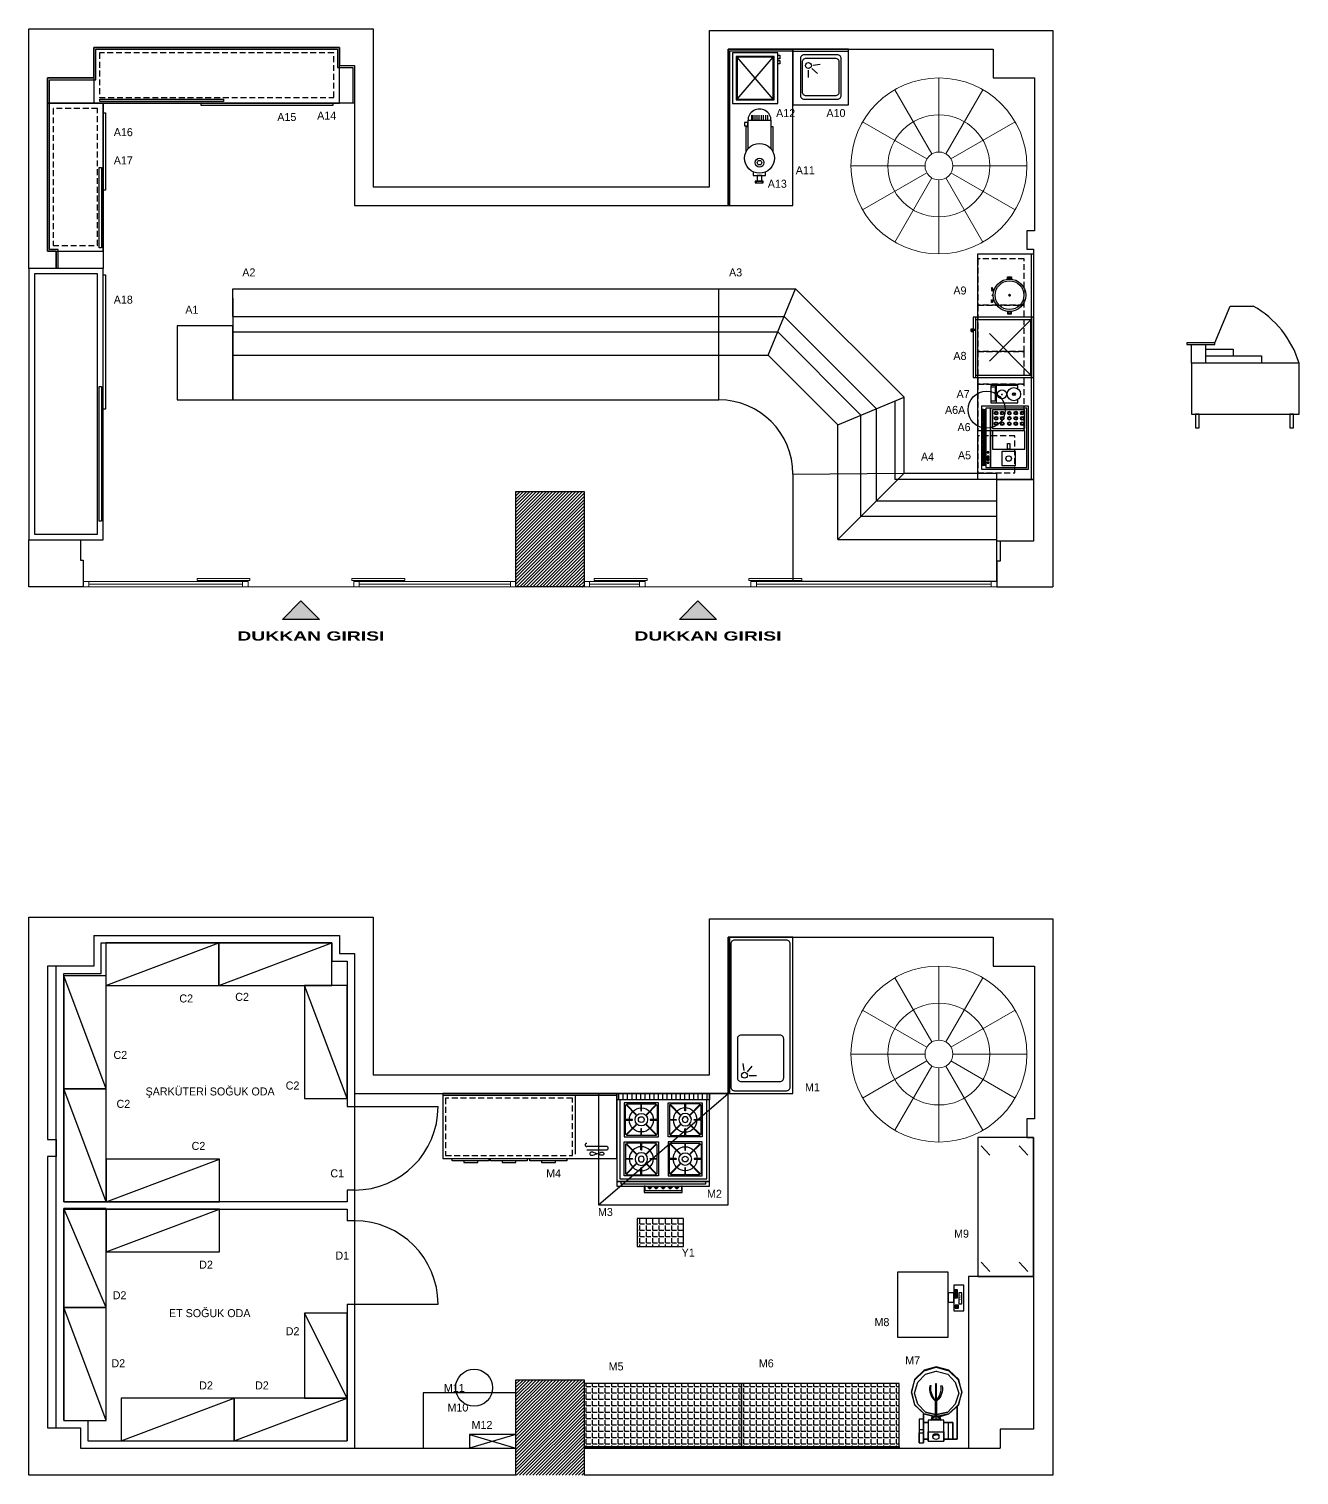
# Model space of a CAD drawing. Header units: inches. Extents: x 138080 to 139451, y -23852 to -22291.
import ezdxf
from ezdxf.enums import TextEntityAlignment as Align

# ---------------------------------------------------------------- set-up
doc = ezdxf.new("R2010")
doc.units = ezdxf.units.IN
doc.header["$LTSCALE"] = 5
doc.header["$MEASUREMENT"] = 0
doc.linetypes.add('DASHED', pattern=[19.05, 12.7, -6.35])
for name, color, linetype in [('DETAYADI', 7, 'Continuous'), ('DUV', 2, 'Continuous'), ('S2000-002 Çizgi', 7, 'Continuous')]:
    doc.layers.add(name, color=color, linetype=linetype)
for name, color, linetype, lineweight in [('DMS', 6, 'Continuous', 5), ('DOG', 121, 'Continuous', 5), ('TEFRIS', 41, 'Continuous', 5)]:
    doc.layers.add(name, color=color, linetype=linetype, lineweight=lineweight)
doc.styles.get("Standard").update_dxf_attribs({"font": 'arial.ttf', "width": 0.7, "height": 10})
doc.styles.add('STY2', font='SASB____.PFB')
doc.styles.add('TAKSİM', font='GOTHIC.TTF', dxfattribs={"height": 20})

# ---------------------------------------------------------------- blocks, each defined once
blk = doc.blocks.new('A$C69833944')
at = {"layer": 'S2000-002 Çizgi'}
blk.add_line((53.8, 6.3), (58.1, 8.2), dxfattribs=at)
for points in [[(0, 0), (68, 0), (68, 51), (0, 51)], [(2, 10), (66, 10), (66, 49), (2, 49)], [(4, 47), (4, 12), (24, 12), (24, 47)], [(26.5, 47), (26.5, 12), (46.5, 12), (46.5, 47)], [(49, 22), (64, 22), (64, 37), (49, 37)], [(40.3, 30.8), (46.5, 30.8), (46.5, 28.2), (40.3, 28.2)], [(2, 5), (66, 5), (66, 10), (2, 10)], [(49.3, 6.1), (50.5, 6.1), (50.5, 8.2), (49.3, 8.2)], [(53.8, 6.3), (58.1, 6.3), (58.1, 8.2), (53.8, 8.2)], [(60.4, 6.1), (61.6, 6.1), (61.6, 8.2), (60.4, 8.2)]]:
    blk.add_lwpolyline(points, close=True, dxfattribs=at)
for points, const_width in [([(6.5, 42.3), (5.9, 41.4)], 0.5), ([(6.5, 35.4), (5.9, 34.5)], 0.5), ([(11.9, 42.3), (11.3, 41.4)], 0.5), ([(11.9, 35.4), (11.3, 34.5)], 0.5), ([(17.9, 42.3), (17.3, 41.4)], 0.5), ([(17.9, 35.4), (17.3, 34.5)], 0.5), ([(6.5, 28.5), (5.9, 27.6)], 0.5), ([(6.5, 20.7), (5.9, 19.8)], 0.5), ([(11.9, 28.5), (11.3, 27.6)], 0.5), ([(11.9, 20.7), (11.3, 19.8)], 0.5), ([(17.9, 28.5), (17.3, 27.6)], 0.5), ([(17.9, 20.7), (17.3, 19.8)], 0.5), ([(6.5, 14.1), (5.9, 13.2)], 0.5), ([(11.9, 14.1), (11.3, 13.2)], 0.5), ([(17.9, 14.1), (17.3, 13.2)], 0.5), ([(49.3, 7.5), (50.5, 7.5)], 0.5), ([(56, 5), (56, 1.5)], 1), ([(60.4, 7.5), (61.6, 7.5)], 0.5)]:
    blk.add_lwpolyline(points, dxfattribs=dict(at, const_width=const_width))
for points in [[(3.4, 1.8), (3.4, 5)], [(5.1, 5), (5.1, 1.8)], [(6.1, 1.8), (6.1, 5)], [(7.8, 5), (7.8, 1.8)], [(8.8, 1.8), (8.8, 5)], [(10.4, 5), (10.4, 1.8)], [(11.4, 1.8), (11.4, 5)], [(13.1, 5), (13.1, 1.8)], [(14.1, 1.8), (14.1, 5)], [(15.8, 5), (15.8, 1.8)], [(16.8, 1.8), (16.8, 5)], [(18.5, 5), (18.5, 1.8)], [(19.5, 1.8), (19.5, 5)], [(21.1, 5), (21.1, 1.8)], [(22.1, 1.8), (22.1, 5)], [(23.8, 5), (23.8, 1.8)], [(24.8, 1.8), (24.8, 5)], [(26.5, 5), (26.5, 1.8)], [(27.5, 1.8), (27.5, 5)], [(29.2, 5), (29.2, 1.8)], [(30.2, 1.8), (30.2, 5)], [(31.8, 5), (31.8, 1.8)], [(32.8, 1.8), (32.8, 5)], [(34.5, 5), (34.5, 1.8)], [(35.5, 1.8), (35.5, 5)], [(37.2, 5), (37.2, 1.8)], [(38.2, 1.8), (38.2, 5)], [(39.9, 5), (39.9, 1.8)], [(40.9, 1.8), (40.9, 5)], [(42.5, 5), (42.5, 1.8)], [(43.5, 1.8), (43.5, 5)], [(45.2, 5), (45.2, 1.8)], [(46.2, 1.8), (46.2, 5)], [(47.9, 5), (47.9, 1.8)], [(48.9, 1.8), (48.9, 5)], [(50.6, 5), (50.6, 1.8)], [(51.6, 1.8), (51.6, 5)], [(53.2, 5), (53.2, 1.8)], [(54.2, 1.8), (54.2, 5)], [(55.9, 5), (55.9, 1.8)], [(56.9, 1.8), (56.9, 5)], [(58.6, 5), (58.6, 1.8)], [(59.6, 1.8), (59.6, 5)], [(61.3, 5), (61.3, 1.8)], [(62.3, 1.8), (62.3, 5)], [(63.9, 5), (63.9, 1.8)]]:
    blk.add_lwpolyline(points, dxfattribs=at)
for centre, radius in [((7.5, 44.1), 1.98), ((7.5, 37.2), 1.98), ((7.5, 30.2), 1.98), ((7.5, 44.1), 1.24), ((7.5, 37.2), 1.24), ((7.5, 30.2), 1.24), ((13, 44.1), 1.98), ((13, 37.2), 1.98), ((13, 30.2), 1.98), ((13, 44.1), 1.24), ((13, 37.2), 1.24), ((13, 30.2), 1.24), ((18.9, 44.1), 1.98), ((18.9, 37.2), 1.98), ((18.9, 30.2), 1.98), ((18.9, 44.1), 1.24), ((18.9, 37.2), 1.24), ((18.9, 30.2), 1.24), ((56.5, 29.5), 2.9), ((7.5, 22.5), 1.98), ((7.5, 15.9), 1.98), ((7.5, 22.5), 1.24), ((7.5, 15.9), 1.24), ((13, 22.5), 1.98), ((13, 15.9), 1.98), ((13, 22.5), 1.24), ((13, 15.9), 1.24), ((18.9, 22.5), 1.98), ((18.9, 15.9), 1.98), ((18.9, 22.5), 1.24), ((18.9, 15.9), 1.24)]:
    blk.add_circle(centre, radius, dxfattribs=at)
for centre in [(4.2, 1.8), (6.9, 1.8), (9.6, 1.8), (12.3, 1.8), (14.9, 1.8), (17.6, 1.8), (20.3, 1.8), (23, 1.8), (25.6, 1.8), (28.3, 1.8), (31, 1.8), (33.7, 1.8), (36.3, 1.8), (39, 1.8), (41.7, 1.8), (44.4, 1.8), (47, 1.8), (49.7, 1.8), (52.4, 1.8), (55.1, 1.8), (57.7, 1.8), (60.4, 1.8), (63.1, 1.8)]:
    blk.add_arc(centre, 0.837, 180, 0, dxfattribs=at)
blk = doc.blocks.new('A$C199769C9')
at = {"layer": 'S2000-002 Çizgi'}
for points in [[(2.5, 17.2), (0, 17.2), (0, 21.7), (2.5, 21.7)], [(2, 17.7), (0.5, 17.7), (0.5, 21.2), (2, 21.2)], [(37.5, 17.2), (40, 17.2), (40, 21.7), (37.5, 21.7)], [(38, 17.7), (39.5, 17.7), (39.5, 21.2), (38, 21.2)], [(12, 0.2), (14.6, 0.4), (14.6, 1), (12, 1.2)], [(28, 0.2), (25.4, 0.4), (25.4, 1), (28, 1.2)]]:
    blk.add_lwpolyline(points, close=True, dxfattribs=at)
at = {"layer": 'S2000-002 Çizgi', "const_width": 1.5}
blk.add_lwpolyline([(19.2, 19.5, 1), (20.7, 19.5, 1)], format="xyb", close=True, dxfattribs=at)
at = {"layer": 'S2000-002 Çizgi'}
for points in [[(13.9, 3.1), (13.9, 1.1)], [(13.9, 0), (15, 0), (15, 2.7)], [(13.9, 0.4), (13.9, 0)], [(20, 1.5), (20, 2)], [(26, 0), (24.9, 0), (24.9, 2.7)], [(26, 3), (26, 1.1)], [(26, 0.4), (26, 0)]]:
    blk.add_lwpolyline(points, dxfattribs=at)
for centre, radius in [((20, 19.5), 17.5), ((20, 19.5), 15.5), ((20.1, 1), 0.469)]:
    blk.add_circle(centre, radius, dxfattribs=at)
blk = doc.blocks.new('A$C350A7CF8')
at = {"layer": 'S2000-002 Çizgi'}
h = blk.add_hatch(dxfattribs=at)
h.set_pattern_fill('LINE', color=256, scale=0.263799, angle=90, style=0)
h.set_pattern_definition([(90, (-652.2733, -1988.41464), (-0.83756088, 5e-17), [])])
h.paths.add_polyline_path([(15.5, 2.2), (12.3, 2.2), (12.3, 0), (15.5, 0)])
at = {"layer": 'S2000-002 Çizgi', "linetype": 'DASHED'}
for p, q in [((62.4, 64.6), (2.6, 4.9)), ((2.6, 64.6), (62.4, 4.9))]:
    blk.add_line(p, q, dxfattribs=at)
at = {"layer": 'S2000-002 Çizgi'}
for p, q in [((0, 4.9), (65, 4.9)), ((13.2, 4.9), (13.2, 2.2)), ((14.2, 4.9), (14.2, 2.2))]:
    blk.add_line(p, q, dxfattribs=at)
for points in [[(0, 2.2), (65, 2.2), (65, 67.2), (0, 67.2)], [(15.5, 0), (12.3, 0), (12.3, 2.2), (15.5, 2.2)]]:
    blk.add_lwpolyline(points, close=True, dxfattribs=at)
at = {"layer": 'S2000-002 Çizgi', "linetype": 'DASHED'}
blk.add_lwpolyline([(2.6, 4.9), (62.4, 4.9), (62.4, 64.6), (2.6, 64.6)], close=True, dxfattribs=at)
blk = doc.blocks.new('A$C4A433252')
at = {"layer": 'S2000-002 Çizgi'}
for points in [[(61.5, 28.6), (64.8, 28.6), (64.8, 32.2), (61.5, 32.2)], [(0, 12.1), (1.8, 12.1), (1.8, 20.9), (0, 20.9)], [(1.8, 13.7), (7.7, 13.7), (7.7, 18.8), (1.8, 18.8)]]:
    blk.add_lwpolyline(points, close=True, dxfattribs=at)
for points in [[(1.8, 19.8), (0, 19.8)], [(11.6, 22.8), (7.7, 22.8), (7.7, 9.5)], [(60.3, 28.6), (60.3, 30.8), (32.9, 30.8)], [(36.4, 3.6), (67, 3.6), (67, 28.6), (36.4, 28.6)], [(67, 24.4), (73, 24.4)], [(67, 22.8), (73, 22.8)], [(67, 20.8), (73, 20.8)], [(67, 18.8), (73, 18.8)], [(67, 16.5), (73, 16.5)], [(1.8, 13.2), (0, 13.2)], [(7.7, 9.5), (11.6, 9.5)], [(32.9, 1.4), (60.3, 1.4), (60.3, 3.6)], [(67, 13.9), (73, 13.9)], [(67, 11.7), (73, 11.7)], [(67, 9.3), (73, 9.3)], [(67, 7.3), (73, 7.3)]]:
    blk.add_lwpolyline(points, dxfattribs=at)
for centre, radius in [((26.3, 16.1), 16.1), ((21.6, 16.1), 4.84), ((21.6, 16.1), 2.42)]:
    blk.add_circle(centre, radius, dxfattribs=at)
blk.add_arc((67, 16.1), 12.5, 270, 90, dxfattribs=at)
blk = doc.blocks.new('A$C3DEC779B')
at = {"layer": 'S2000-002 Çizgi'}
h = blk.add_hatch(color=256, dxfattribs=at)
h.paths.add_polyline_path([(4, 6.3), (51, 6.3), (51, 47.3), (4, 47.3)])
h.paths.add_polyline_path([(5, 7.3), (50, 7.3), (50, 46.3), (5, 46.3)], flags=16)
for p, q in [((5, 46.3), (50, 7.3)), ((5, 7.3), (50, 46.3))]:
    blk.add_line(p, q, dxfattribs=at)
for points in [[(0, 2.3), (55, 2.3), (55, 51.3), (0, 51.3)], [(4, 6.3), (51, 6.3), (51, 47.3), (4, 47.3)], [(5, 7.3), (50, 7.3), (50, 46.3), (5, 46.3)], [(42.8, 2.3), (46.6, 2.3), (46.6, 0), (42.8, 0)], [(48.4, 2.3), (52.3, 2.3), (52.3, 0), (48.4, 0)]]:
    blk.add_lwpolyline(points, close=True, dxfattribs=at)
blk = doc.blocks.new('A$C4D4133D8')
at = {"layer": 'S2000-002 Çizgi'}
blk.add_lwpolyline([(30.6, 30.6), (0, 30.6), (0, 0), (30.6, 0), (30.6, 30.6)], dxfattribs=at)
blk.add_lwpolyline([(15, 29.5), (15, 23.4, 0.414214), (15.2, 23.2), (15.3, 23.2, 0.414214), (15.5, 23.4), (15.5, 29.5), (27.9, 29.5, -0.668179), (28.3, 28.6), (19.8, 20.1, 0.810443), (20.2, 19.8), (29, 28.6, -0.668179), (29.5, 28.4), (29.5, 15.5), (23.4, 15.5, 0.414214), (23.2, 15.3), (23.2, 15.2, 0.414214), (23.4, 15), (29.5, 15), (29.5, 2.7, -0.668179), (28.6, 2.3), (20.1, 10.8, 0.810443), (19.8, 10.4), (28.6, 1.6, -0.668179), (28.4, 1), (15.5, 1), (15.5, 7.1, 0.414214), (15.3, 7.3), (15.2, 7.3, 0.414214), (15, 7.1), (15, 1), (2.7, 1, -0.668179), (2.3, 1.9), (10.8, 10.4, 0.810443), (10.4, 10.8), (1.6, 2, -0.668179), (1, 2.2), (1, 15), (7.1, 15, 0.414214), (7.3, 15.2), (7.3, 15.3, 0.414214), (7.1, 15.5), (1, 15.5), (1, 28.4, -0.668179), (1.6, 28.6), (10.4, 19.8, 0.810443), (10.8, 20.1), (2.3, 28.6, -0.668179), (2.7, 29.5)], format="xyb", close=True, dxfattribs=at)
for centre, radius in [((15.3, 15.1), 10.8), ((15.3, 15.4), 5.66), ((15.3, 15.4), 2.6)]:
    blk.add_circle(centre, radius, dxfattribs=at)
blk = doc.blocks.new('A$C2D3231F2')
at = {"layer": 'S2000-002 Çizgi'}
h = blk.add_hatch(dxfattribs=at)
h.set_pattern_fill('ANSI31', color=256, scale=1.5, angle=45, style=0)
h.set_pattern_definition([(90, (-2348.432, -5716.0087), (-4.7625, 9e-16), [])])
h.paths.add_polyline_path([(0, 107), (0, 100), (100, 100), (100, 107)])
for points in [[(0, 12), (100, 12), (100, 107), (0, 107)], [(100, 100), (0, 100), (0, 107), (100, 107)], [(3, 15), (97, 15), (97, 100), (3, 100)], [(0, 7), (100, 7), (100, 12), (0, 12)], [(4.5, 12), (95.5, 12), (95.5, 9), (4.5, 9)], [(33.8, 7), (37.5, 7), (37.5, 5.5), (33.8, 5.5)], [(34.8, 5.5), (36.2, 5.5), (36.2, 4.1), (34.8, 4.1)], [(40.7, 7), (44.3, 7), (44.3, 5.5), (40.7, 5.5)], [(41.6, 5.5), (43.1, 5.5), (43.1, 4.1), (41.6, 4.1)], [(48.2, 7), (51.8, 7), (51.8, 5.5), (48.2, 5.5)], [(49.1, 5.5), (50.6, 5.5), (50.6, 4.1), (49.1, 4.1)], [(55.8, 7), (59.5, 7), (59.5, 5.5), (55.8, 5.5)], [(56.8, 5.5), (58.2, 5.5), (58.2, 4.1), (56.8, 4.1)], [(63, 7), (66.6, 7), (66.6, 5.5), (63, 5.5)], [(64, 5.5), (65.4, 5.5), (65.4, 4.1), (64, 4.1)]]:
    blk.add_lwpolyline(points, close=True, dxfattribs=at)
blk.add_lwpolyline([(29.6, 7), (29.6, 0), (70.6, 0), (70.6, 7), (69.6, 7), (69.6, 2), (30.6, 2), (30.6, 7), (29.6, 7)], dxfattribs=at)
for p, xscale, yscale, zscale in [((8, 60.3), 1.199999999999988, 1.199999999999988, 1.199999999999988), ((92, 60.3), -1.199999999999988, 1.199999999999818, 1.199999999999999)]:
    blk.add_blockref('A$C4D4133D8', p, dxfattribs=dict(at, xscale=xscale, yscale=yscale, zscale=zscale))
at = {"layer": 'S2000-002 Çizgi', "rotation": 180}
for p, xscale, yscale, zscale in [((8, 54.7), -1.199999999999988, 1.199999999999818, 1.199999999999999), ((92, 54.7), 1.199999999999988, 1.199999999999988, 1.199999999999988)]:
    blk.add_blockref('A$C4D4133D8', p, dxfattribs=dict(at, xscale=xscale, yscale=yscale, zscale=zscale))
blk = doc.blocks.new('A$C65ED232B')
at = {"layer": 'S2000-002 Çizgi', "linetype": 'ByBlock', "flags": 128}
for points in [[(77.3, 42.7), (72.9, 57.8), (58.7, 73), (39.1, 77.4), (19.6, 73), (5.3, 57.8), (0, 38.2), (5.3, 19.6), (19.6, 4.4), (39.1, 0), (20.5, 5.3), (6.2, 19.6), (0.9, 38.2), (6.2, 57.8), (20.5, 72), (39.1, 77.4), (58.7, 72), (72.9, 57.8), (76.4, 41.8)], [(7.1, 38.2), (11.5, 56), (24, 67.6), (40.9, 73), (57.8, 67.6), (70.2, 56)], [(82.7, 25.8), (83.5, 25.8), (87.1, 25.8), (91.6, 25.8), (96, 25.8), (100.5, 25.8), (100.5, 49.8), (114.7, 49.8), (100.5, 49.8), (96, 49.8), (91.6, 49.8), (87.1, 49.8), (83.5, 49.8), (82.7, 49.8)], [(100.5, 49.8), (96, 49.8), (91.6, 49.8), (87.1, 49.8), (83.5, 49.8), (82.7, 49.8), (82.7, 25.8), (83.5, 25.8), (87.1, 25.8), (91.6, 25.8), (96, 25.8), (100.5, 25.8)], [(86.3, 57.8), (86.3, 56.9)], [(112, 56.9), (104, 56.9), (94.2, 56.9), (86.3, 56.9)], [(112, 56.9), (104, 56.9), (94.2, 56.9), (86.3, 56.9)], [(112, 57.8), (112, 56.9)], [(114.7, 25.8), (114.7, 49.8)], [(70.2, 21.4), (57.8, 9.8), (40.9, 4.4), (24, 9.8), (11.5, 21.4), (7.1, 38.2), (7.1, 39.1)], [(25.8, 37.4), (32.9, 37.4), (42.7, 37.4), (52.5, 37.4), (42.7, 37.4), (32.9, 37.4), (25.8, 37.4), (25.8, 38.2)], [(76.4, 33.8), (72.9, 19.6), (58.7, 5.3), (39.1, 0), (58.7, 4.4), (72.9, 19.6), (76.4, 32.9)], [(75.5, 39.1), (53.3, 39.1), (52.5, 39.1), (52.5, 38.2), (52.5, 37.4), (52.5, 36.5), (53.3, 36.5), (75.5, 36.5)], [(76.4, 38.2), (77.3, 40.9), (78.2, 43.6), (80.9, 44.5), (79.1, 44.5), (77.3, 43.6), (76.4, 40.9), (75.5, 38.2)], [(75.5, 37.4), (75.5, 38.2), (76.4, 34.7), (77.3, 32), (79.1, 31.1), (80.9, 31.1), (78.2, 32), (77.3, 34.7), (76.4, 38.2), (76.4, 37.4)], [(77.3, 38.2), (77.3, 40), (79.1, 42.7), (80.9, 42.7)], [(80.9, 32.9), (79.1, 32.9), (77.3, 35.6), (77.3, 38.2), (77.3, 37.4)], [(82.7, 31.1), (80.9, 33.8), (80, 38.2), (80.9, 41.8), (82.7, 44.5)], [(80, 38.2), (80, 37.4)], [(81.8, 43.6), (80.9, 44.5)], [(80.9, 31.1), (81.8, 32)], [(108.5, 32.9), (110.2, 32.9), (111.1, 35.6), (112, 38.2), (111.1, 40), (110.2, 42.7), (108.5, 42.7), (106.7, 42.7), (105.8, 42.7), (104, 40), (104, 38.2), (104, 35.6), (105.8, 32.9), (106.7, 32.9)], [(108.5, 42.7), (106.7, 42.7), (105.8, 40), (104.9, 38.2)], [(106.7, 32.9), (105.8, 35.6), (104.9, 38.2), (104.9, 37.4)], [(80.9, 18.7), (81.8, 18.7), (85.4, 18.7), (90.7, 18.7), (96.9, 18.7), (102.2, 18.7), (108.5, 18.7), (113.8, 18.7), (116.5, 18.7), (117.3, 18.7), (116.5, 18.7), (113.8, 18.7), (108.5, 18.7), (102.2, 18.7)], [(96.9, 11.6), (96.9, 18.7), (90.7, 18.7), (85.4, 18.7), (81.8, 18.7), (80.9, 18.7), (80.9, 11.6), (81.8, 11.6), (85.4, 11.6), (90.7, 11.6), (96.9, 11.6), (102.2, 11.6), (108.5, 11.6), (113.8, 11.6), (116.5, 11.6)], [(80.9, 11.6), (81.8, 11.6), (85.4, 11.6), (90.7, 11.6), (96.9, 11.6), (102.2, 11.6)], [(116.5, 11.6), (113.8, 11.6), (108.5, 11.6), (102.2, 11.6), (102.2, 18.7), (96.9, 18.7)], [(117.3, 11.6), (117.3, 18.7)]]:
    blk.add_lwpolyline(points, dxfattribs=at)
for points in [[(61.3, 70.3), (112, 70.3)], [(112, 70.3), (112, 64)], [(73.8, 39.1), (70.2, 56)], [(86.3, 56.9), (86.3, 64), (112, 64), (112, 56.9), (112, 64), (86.3, 64)], [(86.3, 56.9), (86.3, 57.8)], [(86.3, 49.8), (86.3, 56.9)], [(112, 56.9), (112, 57.8)], [(112, 56.9), (112, 49.8)], [(25.8, 38.2), (32.9, 38.2), (42.7, 38.2), (52.5, 38.2), (42.7, 38.2), (32.9, 38.2)], [(70.2, 21.4), (73.8, 36.5)], [(86.3, 18.7), (86.3, 25.8)], [(114.7, 25.8), (100.5, 25.8)], [(108.5, 32.9), (106.7, 32.9)], [(112, 25.8), (112, 18.7)], [(80.9, 18.7), (72.9, 18.7)], [(117.3, 11.6), (116.5, 11.6)]]:
    blk.add_lwpolyline(points, close=True, dxfattribs=at)
for points in [[(52.5, 39.1), (52.5, 37.8, 0.235134), (29.6, 45.4), (29.3, 47.4, -0.269873)], [(52.5, 36.5), (52.5, 37.8, -0.235134), (29.6, 30.2), (29.3, 28.2, 0.269873)]]:
    blk.add_lwpolyline(points, format="xyb", close=True, dxfattribs=at)
blk = doc.blocks.new('A$C55635DAF')
at = {"layer": 'S2000-002 Çizgi'}
blk.add_line((188, 72.6), (0, 72.6), dxfattribs=at)
for points in [[(188, 4.6), (188, 74.6), (0, 74.6), (0, 4.6)], [(49.9, 2), (10.3, 2), (10.3, 4.6), (49.9, 4.6)], [(37.8, 2), (22.9, 2), (22.9, 0), (37.8, 0)], [(91.2, 2), (51.6, 2), (51.6, 4.6), (91.2, 4.6)], [(79.1, 2), (64.1, 2), (64.1, 0), (79.1, 0)], [(133.8, 2), (94.2, 2), (94.2, 4.6), (133.8, 4.6)], [(121.7, 2), (106.8, 2), (106.8, 0), (121.7, 0)]]:
    blk.add_lwpolyline(points, close=True, dxfattribs=at)
at = {"layer": 'S2000-002 Çizgi', "linetype": 'DASHED', "ltscale": 0.1}
for points in [[(140, 69.6), (3, 69.6), (3, 7.6), (140, 7.6)], [(172, 8), (170.8, 8.2), (169.5, 8.5), (168, 9), (166.4, 9.6), (164.9, 10.2), (163.4, 10.7), (162, 11.1), (160.8, 11.2), (159.9, 11.1), (159.3, 10.7), (158.9, 10.2), (158.7, 9.6), (158.9, 9), (159.3, 8.5), (159.9, 8.2), (160.8, 8), (162, 8.2), (163.4, 8.5), (164.9, 9), (166.4, 9.6), (168, 10.2), (169.5, 10.7), (170.8, 11.1), (172, 11.2), (172.9, 11.1), (173.6, 10.7), (174, 10.2), (174.1, 9.6), (174, 9), (173.6, 8.5), (172.9, 8.2)]]:
    blk.add_lwpolyline(points, close=True, dxfattribs=at)
at = {"layer": 'S2000-002 Çizgi', "linetype": 'DASHED'}
blk.add_lwpolyline([(143, 72.6), (143, 4.6)], dxfattribs=at)
for points in [[(176.9, 17.3), (155.5, 17.3, -1), (155.5, 20.8)], [(155.5, 13.9), (176.9, 13.9, 1), (176.9, 17.3)]]:
    blk.add_lwpolyline(points, format="xyb", dxfattribs=at)
blk = doc.blocks.new('A$C5A112DDE')
at = {"layer": 'S2000-002 Çizgi'}
for points in [[(54.8, 70.2), (0, 70.2), (0, 0), (54.8, 0)], [(60.8, 47.9), (54.8, 47.9), (54.8, 38), (60.8, 38)], [(71.7, 56.3), (60.8, 56.3), (60.8, 28.4), (71.7, 28.4)], [(63.5, 51.1), (62.1, 51.1), (62.1, 49.7), (63.5, 49.7)], [(63.5, 49.7), (62.1, 49.7), (62.1, 48.3), (63.5, 48.3)], [(63.5, 48.3), (62.1, 48.3), (62.1, 46.9), (63.5, 46.9)], [(63.5, 46.9), (62.1, 46.9), (62.1, 45.5), (63.5, 45.5)], [(64.9, 51.1), (63.5, 51.1), (63.5, 49.7), (64.9, 49.7)], [(64.9, 49.7), (63.5, 49.7), (63.5, 48.3), (64.9, 48.3)], [(64.9, 48.3), (63.5, 48.3), (63.5, 46.9), (64.9, 46.9)], [(64.9, 46.9), (63.5, 46.9), (63.5, 45.5), (64.9, 45.5)], [(69.4, 48.1), (66.3, 48.1), (66.3, 36.2), (69.4, 36.2)], [(63.5, 45.5), (62.1, 45.5), (62.1, 44.1), (63.5, 44.1)], [(63.5, 44.1), (62.1, 44.1), (62.1, 42.7), (63.5, 42.7)], [(63.2, 34.8), (62.5, 34.8), (62.5, 34.1), (63.2, 34.1)], [(63.2, 34.1), (62.5, 34.1), (62.5, 33.4), (63.2, 33.4)], [(63.2, 33.4), (62.5, 33.4), (62.5, 32.7), (63.2, 32.7)], [(63.2, 32.7), (62.5, 32.7), (62.5, 32), (63.2, 32)], [(63.2, 32), (62.5, 32), (62.5, 31.3), (63.2, 31.3)], [(63.9, 34.8), (63.2, 34.8), (63.2, 34.1), (63.9, 34.1)], [(63.9, 34.1), (63.2, 34.1), (63.2, 33.4), (63.9, 33.4)], [(63.9, 33.4), (63.2, 33.4), (63.2, 32.7), (63.9, 32.7)], [(63.9, 32.7), (63.2, 32.7), (63.2, 32), (63.9, 32)], [(63.9, 32), (63.2, 32), (63.2, 31.3), (63.9, 31.3)], [(64.9, 45.5), (63.5, 45.5), (63.5, 44.1), (64.9, 44.1)], [(64.9, 44.1), (63.5, 44.1), (63.5, 42.7), (64.9, 42.7)], [(64.6, 34.8), (63.9, 34.8), (63.9, 34.1), (64.6, 34.1)], [(64.6, 34.1), (63.9, 34.1), (63.9, 33.4), (64.6, 33.4)], [(64.6, 33.4), (63.9, 33.4), (63.9, 32.7), (64.6, 32.7)], [(64.6, 32.7), (63.9, 32.7), (63.9, 32), (64.6, 32)], [(64.6, 32), (63.9, 32), (63.9, 31.3), (64.6, 31.3)], [(65.3, 34.8), (64.6, 34.8), (64.6, 34.1), (65.3, 34.1)], [(65.3, 34.1), (64.6, 34.1), (64.6, 33.4), (65.3, 33.4)], [(65.3, 33.4), (64.6, 33.4), (64.6, 32.7), (65.3, 32.7)], [(65.3, 32.7), (64.6, 32.7), (64.6, 32), (65.3, 32)], [(65.3, 32), (64.6, 32), (64.6, 31.3), (65.3, 31.3)], [(66, 34.8), (65.3, 34.8), (65.3, 34.1), (66, 34.1)], [(66, 34.1), (65.3, 34.1), (65.3, 33.4), (66, 33.4)], [(66, 33.4), (65.3, 33.4), (65.3, 32.7), (66, 32.7)], [(66, 32.7), (65.3, 32.7), (65.3, 32), (66, 32)], [(66, 32), (65.3, 32), (65.3, 31.3), (66, 31.3)]]:
    blk.add_lwpolyline(points, close=True, dxfattribs=at)
blk.add_text('12345', height=1.4, rotation=270, dxfattribs=at).set_placement((67.1, 45.6))
blk = doc.blocks.new('A$C6FBF10F7')
at = {"layer": 'S2000-002 Çizgi'}
for p, q in [((17.2, 24.7), (16.1, 32.5)), ((21, 23.4), (26.1, 29.5)), ((22.7, 19.5), (30.6, 19.5))]:
    blk.add_line(p, q, dxfattribs=at)
for points in [[(70, 0), (70, 168.6), (0, 168.6), (0, 0)], [(2, 0), (2, 168.6), (0, 168.6), (0, 0)]]:
    blk.add_lwpolyline(points, close=True, dxfattribs=at)
for points in [[(67, 7), (67, 161.6, 0.414214), (63, 165.6), (7, 165.6, 0.414214), (3, 161.6), (3, 7, 0.414214), (7, 3), (63, 3, 0.414214)], [(60, 17), (60, 59, 0.414214), (56, 63), (14, 63, 0.414214), (10, 59), (10, 17, 0.414214), (14, 13), (56, 13, 0.414214)]]:
    blk.add_lwpolyline(points, format="xyb", close=True, dxfattribs=at)
blk.add_circle((17.7, 19.7), 3.19, dxfattribs=at)
blk = doc.blocks.new('A$C1C4536AD')
at = {"layer": 'S2000-002 Çizgi'}
for points in [[(0, 29), (0, 0), (18.5, 0)], [(3.4, 29), (0, 29), (0, 26.8)], [(7.8, 24.8), (10.9, 24.9)], [(18.5, 26.9), (18.5, 29), (15.2, 29)], [(18.5, 0), (18.5, 29)], [(0, 5.8), (18.5, 5.8)], [(1.3, 0), (1.3, 4.8), (17, 4.8), (17, 0)]]:
    blk.add_lwpolyline(points, dxfattribs=at)
blk.add_lwpolyline([(0.3, 5.2), (1.3, 5.2), (1.3, 5.8), (0.3, 5.8)], close=True, dxfattribs=at)
at = {"layer": 'S2000-002 Çizgi', "const_width": 1}
blk.add_lwpolyline([(9.2, 12, 1), (10.2, 12, 1)], format="xyb", close=True, dxfattribs=at)
at = {"layer": 'S2000-002 Çizgi'}
for centre, radius in [((9.3, 24.9), 7.2), ((9.4, 12.2), 4.82), ((9.3, 24.9), 1.6)]:
    blk.add_circle(centre, radius, dxfattribs=at)
blk = doc.blocks.new('A$C726403B1')
at = {"layer": 'S2000-002 Çizgi'}
for p, q in [((16.5, 37.3), (16.5, 29.4)), ((20.4, 39), (26.5, 33.9)), ((21.7, 42.8), (29.5, 43.9))]:
    blk.add_line(p, q, dxfattribs=at)
for points in [[(0, 58), (60, 58), (60, 60), (0, 60)], [(0, 0), (60, 0), (60, 60), (0, 60)]]:
    blk.add_lwpolyline(points, close=True, dxfattribs=at)
for points in [[(12, 6), (48, 6, 0.414214), (52, 10), (52, 50, 0.414214), (48, 54), (12, 54, 0.414214), (8, 50), (8, 10, 0.414214)], [(14, 10), (46, 10, 0.414214), (50, 14), (50, 46, 0.414214), (46, 50), (14, 50, 0.414214), (10, 46), (10, 14, 0.414214)]]:
    blk.add_lwpolyline(points, format="xyb", close=True, dxfattribs=at)
blk.add_circle((16.7, 42.3), 3.19, dxfattribs=at)

msp = doc.modelspace()

# ---------------------------------------------------------------- hatches: boundary and pattern name
at = {"layer": 'DETAYADI'}
for points in [[(138373.8, -22908.4), (138353.8, -22928.4), (138393.8, -22928.4)], [(138802.3, -22908.4), (138782.3, -22928.4), (138822.3, -22928.4)]]:
    msp.add_hatch(color=256, dxfattribs=at).paths.add_polyline_path(points)
at = {"layer": 'DUV', "ltscale": 0.1}
h = msp.add_hatch(dxfattribs=at)
h.set_pattern_fill('ANSI31', color=256, scale=20, style=0)
h.paths.add_polyline_path([(138679.3, -22790.3), (138605.8, -22790.3), (138605.8, -22893.3), (138679.3, -22893.3), (138679.3, -22887.3)])
h = msp.add_hatch(dxfattribs=at)
h.set_pattern_fill('ANSI31', color=256, scale=20, style=0)
h.set_pattern_definition([(45, (0, -958.6485), (-1.767766953, 1.767766953), [])])
h.paths.add_polyline_path([(138679.3, -23749), (138605.8, -23749), (138605.8, -23852), (138679.3, -23852), (138679.3, -23846)])
at = {"layer": 'S2000-002 Çizgi', "ltscale": 0.1}
h = msp.add_hatch(dxfattribs=at)
h.set_pattern_fill('ANGLE', color=256, scale=25)
h.set_pattern_definition([(0, (-128.4346, -20.047), (0, 6.875), [5, -1.875]), (90, (-128.4346, -20.047), (-6.875, 4e-16), [5, -1.875])])
h.paths.add_polyline_path([(138786.7, -23605.2), (138786.7, -23575.2), (138736.7, -23575.2), (138736.7, -23605.2)])
h = msp.add_hatch(dxfattribs=at)
h.set_pattern_fill('ANGLE', color=1, scale=25)
h.set_pattern_definition([(0, (-48.943, -51.415), (0, 6.875), [5, -1.875]), (90, (-48.943, -51.415), (-6.875, 4e-16), [5, -1.875])])
h.paths.add_polyline_path([(138849.3, -23753.1), (138679.3, -23753.1), (138679.3, -23821.1), (138849.3, -23821.1)])
h = msp.add_hatch(dxfattribs=at)
h.set_pattern_fill('ANGLE', color=256, scale=25)
h.set_pattern_definition([(0, (121.057, -51.415), (0, 6.875), [5, -1.875]), (90, (121.057, -51.415), (-6.875, 4e-16), [5, -1.875])])
h.paths.add_polyline_path([(139019.3, -23753.1), (138849.3, -23753.1), (138849.3, -23821.1), (139019.3, -23821.1)])

# ---------------------------------------------------------------- linework, layer by layer
at = {"layer": 'DETAYADI'}
for points in [[(138393.8, -22928.4), (138353.8, -22928.4), (138373.8, -22908.4), (138393.8, -22928.4)], [(138822.3, -22928.4), (138782.3, -22928.4), (138802.3, -22908.4), (138822.3, -22928.4)]]:
    msp.add_lwpolyline(points, dxfattribs=at)
at = {"layer": 'DOG', "ltscale": 0.1}
for p, q in [((138739.3, -22887.3), (138685.3, -22887.3)), ((138739.3, -22890.3), (138685.3, -22890.3)), ((138739.3, -22893.3), (138685.3, -22893.3)), ((139124.8, -22887.3), (138865.3, -22887.3)), ((139118.8, -22890.3), (138865.3, -22890.3)), ((139118.8, -22893.3), (138865.3, -22893.3))]:
    msp.add_line(p, q, dxfattribs=at)
for points in [[(138261.8, -22886.3), (138318.8, -22886.3), (138318.8, -22884.3), (138261.8, -22884.3), (138261.8, -22886.3)], [(138428.8, -22886.3), (138485.8, -22886.3), (138485.8, -22884.3), (138428.8, -22884.3), (138428.8, -22886.3)], [(138690.3, -22886.3), (138747.3, -22886.3), (138747.3, -22884.3), (138690.3, -22884.3), (138690.3, -22886.3)], [(138857.3, -22886.3), (138914.3, -22886.3), (138914.3, -22884.3), (138857.3, -22884.3), (138857.3, -22886.3)], [(138310.8, -22887.3), (138144.8, -22887.3)], [(138310.8, -22890.3), (138144.8, -22890.3)], [(138310.8, -22893.3), (138144.8, -22893.3)], [(138430.8, -22893.3), (138316.8, -22893.3)], [(138599.8, -22887.3), (138436.8, -22887.3)], [(138599.8, -22890.3), (138436.8, -22890.3)], [(138599.8, -22893.3), (138436.8, -22893.3)], [(138859.3, -22893.3), (138745.3, -22893.3)]]:
    msp.add_lwpolyline(points, dxfattribs=at)
for points in [[(138144.8, -22887.3), (138138.8, -22887.3), (138138.8, -22893.3), (138144.8, -22893.3)], [(138316.8, -22887.3), (138310.8, -22887.3), (138310.8, -22893.3), (138316.8, -22893.3)], [(138436.8, -22887.3), (138430.8, -22887.3), (138430.8, -22893.3), (138436.8, -22893.3)], [(138605.8, -22887.3), (138599.8, -22887.3), (138599.8, -22893.3), (138605.8, -22893.3)], [(138685.3, -22887.3), (138679.3, -22887.3), (138679.3, -22893.3), (138685.3, -22893.3)], [(138745.3, -22887.3), (138739.3, -22887.3), (138739.3, -22893.3), (138745.3, -22893.3)], [(138865.3, -22887.3), (138859.3, -22887.3), (138859.3, -22893.3), (138865.3, -22893.3)], [(139124.8, -22887.3), (139118.8, -22887.3), (139118.8, -22893.3), (139124.8, -22893.3)]]:
    msp.add_lwpolyline(points, close=True, dxfattribs=at)
at = {"layer": 'DUV', "ltscale": 0.1}
for p, q in [((138080.3, -22290.9), (138451.8, -22290.9)), ((138080.3, -22549.4), (138080.3, -22290.9)), ((138451.8, -22290.9), (138451.8, -22461.4)), ((138814.8, -22461.4), (138814.8, -22292.8)), ((138814.8, -22292.8), (139185.3, -22292.8)), ((139185.3, -22292.8), (139185.3, -22893.3)), ((138150.3, -22310.9), (138150.3, -22343.9)), ((138150.3, -22343.9), (138100.3, -22343.9)), ((138100.3, -22343.9), (138100.3, -22530.9)), ((139120.8, -22343.8), (139165.3, -22343.8)), ((139165.3, -22343.8), (139165.3, -22508.8)), ((138451.8, -22461.4), (138814.8, -22461.4)), ((139165.3, -22508.8), (139157.3, -22508.8)), ((139157.3, -22508.8), (139157.3, -22528.8)), ((138100.3, -22530.9), (138109.8, -22530.9)), ((138109.8, -22530.9), (138109.8, -22549.4)), ((139157.3, -22528.8), (139164.3, -22528.8)), ((139164.3, -22528.8), (139164.3, -22843.8)), ((138109.8, -22549.4), (138080.3, -22549.4)), ((138605.8, -22893.3), (138605.8, -22790.3)), ((138605.8, -22790.3), (138679.3, -22790.3)), ((138679.3, -22790.3), (138679.3, -22893.3)), ((138080.3, -22842.4), (138135.8, -22842.4)), ((138080.3, -22893.3), (138080.3, -22842.4)), ((138135.8, -22842.4), (138135.8, -22864.4)), ((139164.3, -22843.8), (139128.3, -22843.8)), ((139128.3, -22843.8), (139128.3, -22865.3)), ((138135.8, -22864.4), (138138.8, -22864.4)), ((138138.8, -22864.4), (138138.8, -22893.3)), ((139128.3, -22865.3), (139124.8, -22865.3)), ((139124.8, -22865.3), (139124.8, -22893.3)), ((138138.8, -22893.3), (138080.3, -22893.3)), ((138679.3, -22893.3), (138605.8, -22893.3)), ((139124.8, -22893.3), (139185.3, -22893.3)), ((138080.3, -23852), (138080.3, -23249.6)), ((138080.3, -23249.6), (138451.8, -23249.6)), ((138451.8, -23249.6), (138451.8, -23420.1)), ((138814.8, -23420.1), (138814.8, -23251.5)), ((138814.8, -23251.5), (139185.3, -23251.5)), ((139185.3, -23251.5), (139185.3, -23852)), ((138150.3, -23269.6), (138150.3, -23302.6)), ((138150.3, -23302.6), (138100.3, -23302.6)), ((138100.3, -23302.6), (138100.3, -23489.6)), ((139120.8, -23302.5), (139165.3, -23302.5)), ((139165.3, -23302.5), (139165.3, -23467.5)), ((138451.8, -23420.1), (138814.8, -23420.1)), ((139165.3, -23467.5), (139157.3, -23467.5)), ((139157.3, -23467.5), (139157.3, -23487.5)), ((138100.3, -23489.6), (138109.8, -23489.6)), ((138109.8, -23489.6), (138109.8, -23508.1)), ((139157.3, -23487.5), (139164.3, -23487.5)), ((139164.3, -23487.5), (139164.3, -23802.5)), ((138109.8, -23508.1), (138100.3, -23508.1)), ((138100.3, -23508.1), (138100.3, -23801.1)), ((139164.3, -23637.5), (139094.3, -23637.5)), ((139094.3, -23637.5), (139094.3, -23823.1)), ((138605.8, -23852), (138605.8, -23749)), ((138605.8, -23749), (138679.3, -23749)), ((138679.3, -23749), (138679.3, -23852)), ((138100.3, -23801.1), (138135.8, -23801.1)), ((138135.8, -23801.1), (138135.8, -23823.1)), ((139164.3, -23802.5), (139128.3, -23802.5)), ((139128.3, -23802.5), (139128.3, -23823.1)), ((138135.8, -23823.1), (138605.8, -23823.1)), ((138679.3, -23823.1), (139128.3, -23823.1)), ((138605.8, -23852), (138080.3, -23852)), ((139185.3, -23852), (138679.3, -23852))]:
    msp.add_line(p, q, dxfattribs=at)
for points in [[(138150.3, -22310.9), (138415.3, -22310.9)], [(138415.3, -22310.9), (138415.3, -22330.4), (138431.8, -22330.4), (138431.8, -22481.4), (138834.8, -22481.4), (138834.8, -22312.8), (139120.8, -22312.8), (139120.8, -22343.8)], [(138150.3, -23269.6), (138415.3, -23269.6)], [(138415.3, -23269.6), (138415.3, -23289.1), (138431.8, -23289.1), (138431.8, -23440.1), (138834.8, -23440.1), (138834.8, -23271.5), (139120.8, -23271.5), (139120.8, -23302.5)]]:
    msp.add_lwpolyline(points, dxfattribs=at)
at = {"layer": 'S2000-002 Çizgi', "ltscale": 0.1}
for p, q in [((138300.3, -22571.4), (138907.6, -22571.4)), ((138300.3, -22601.4), (138300.3, -22571.4)), ((138824.8, -22691.4), (138824.8, -22571.4)), ((138878, -22643), (138907.6, -22571.4)), ((138907.6, -22571.4), (139024.8, -22688.6)), ((138300.3, -22581.4), (138300.3, -22691.4)), ((138300.3, -22601.4), (138895.2, -22601.4)), ((138994.8, -22701), (138895.2, -22601.4)), ((139360, -22629.7), (139376.5, -22590.2)), ((139376.5, -22590.2), (139401.5, -22590.2)), ((138300.3, -22691.4), (138300.3, -22611.4)), ((138300.3, -22611.4), (138300.3, -22611.4)), ((138300.3, -22618), (138888.3, -22618)), ((138888.3, -22618), (138978.2, -22707.9)), ((138300.3, -22643), (138878, -22643)), ((138878, -22643), (138953.2, -22718.2)), ((139350, -22636.7), (139380, -22636.7)), ((139350, -22643.7), (139410.3, -22643.7)), ((139380, -22636.7), (139380, -22643.7)), ((139410.3, -22643.7), (139410.3, -22651.7)), ((138953.2, -22718.2), (139024.8, -22688.6)), ((139024.8, -22770.3), (139024.8, -22688.6)), ((138978.2, -22816.9), (138978.2, -22707.9)), ((138994.8, -22800.3), (138994.8, -22701)), ((138953.2, -22841.9), (138953.2, -22718.2)), ((138904.8, -22771.4), (139024.8, -22770.3)), ((138953.2, -22841.9), (139024.8, -22770.3)), ((139024.8, -22770.3), (139124.8, -22770.3)), ((139124.8, -22777.3), (139124.8, -22770.3)), ((138994.8, -22800.3), (139124.8, -22800.3)), ((138978.2, -22816.9), (139124.8, -22816.9)), ((138953.2, -22841.9), (139124.8, -22841.9)), ((138158.3, -23310.6), (138158.3, -23277.6)), ((138163.3, -23323.6), (138285.3, -23277.6)), ((138285.3, -23323.6), (138407.3, -23277.6)), ((138109.8, -23801.1), (138109.8, -23302.6)), ((138117.8, -23310.6), (138158.3, -23310.6)), ((138117.8, -23556.9), (138117.8, -23310.6)), ((138163.8, -23434.9), (138117.8, -23312.9)), ((138423.8, -23445.6), (138377.8, -23323.6)), ((138163.8, -23556.9), (138117.8, -23434.9)), ((138431.8, -23440.1), (138431.8, -23823.1)), ((138694.8, -23560.1), (138834.8, -23440.1)), ((138423.8, -23454.3), (138521.8, -23454.3)), ((139117.1, -23506.6), (139108, -23496.6)), ((139158.1, -23506.6), (139149, -23496.6)), ((138163.8, -23556.9), (138285.8, -23510.9)), ((138431.8, -23544.3), (138423.8, -23544.3)), ((138423.8, -23544.3), (138423.8, -23556.9)), ((138423.8, -23556.9), (138117.8, -23556.9)), ((138163.8, -23671.1), (138117.8, -23564.1)), ((138117.8, -23564.9), (138423.8, -23564.9)), ((138117.8, -23793.1), (138117.8, -23564.9)), ((138163.8, -23610.9), (138285.8, -23564.9)), ((138423.8, -23564.9), (138423.8, -23577.5)), ((138431.8, -23577.5), (138423.8, -23577.5)), ((139117.1, -23632.1), (139108, -23622.1)), ((139158.1, -23632.1), (139149, -23622.1)), ((138163.8, -23793.1), (138117.8, -23671.1)), ((138423.8, -23769.1), (138377.8, -23677.1)), ((138423.8, -23667.5), (138521.8, -23667.5)), ((138423.8, -23667.5), (138423.8, -23815.1)), ((138179.8, -23815.1), (138301.8, -23769.1)), ((138301.8, -23815.1), (138423.8, -23769.1)), ((138117.8, -23793.1), (138143.8, -23793.1)), ((138143.8, -23793.1), (138143.8, -23815.1)), ((138143.8, -23815.1), (138423.8, -23815.1)), ((138605.8, -23808.1), (138555.8, -23823.1)), ((138555.8, -23808.1), (138605.8, -23823.1))]:
    msp.add_line(p, q, dxfattribs=at)
at = {"layer": 'S2000-002 Çizgi'}
for p, q in [((138300.3, -22691.4), (138824.8, -22691.4)), ((139014.8, -22692.7), (139014.8, -22777.3)), ((138904.8, -22771.4), (138904.8, -22887.3)), ((139124.8, -22777.3), (139014.8, -22777.3)), ((139124.8, -22887.3), (139124.8, -22777.3)), ((139124.8, -22887.3), (138904.8, -22887.3))]:
    msp.add_line(p, q, dxfattribs=at)
for points in [[(138100.3, -22370.9), (138100.3, -22343.9), (138150.3, -22343.9), (138150.3, -22310.9), (138415.3, -22310.9), (138415.3, -22330.4), (138431.8, -22330.4), (138431.8, -22370.9)], [(138290.4, -22369.1), (138156.8, -22369.1), (138156.8, -22366.6), (138290.4, -22366.6)], [(138100.3, -22530.9), (138160.3, -22530.9), (138160.3, -22370.9), (138100.3, -22370.9)], [(138162.8, -22381.5), (138162.8, -22465), (138160.3, -22465), (138160.3, -22381.5)], [(138408.2, -22373.5), (138266, -22373.5), (138266, -22370.9), (138408.2, -22370.9)], [(138158.5, -22440.6), (138158.5, -22527.1), (138155.9, -22527.1), (138155.9, -22440.6)], [(139104.3, -22533.8), (139164.3, -22533.8), (139164.3, -22777.3), (139104.3, -22777.3)], [(138162.8, -22556.4), (138162.8, -22701.5), (138160.3, -22701.5), (138160.3, -22556.4)], [(138158.5, -22677.1), (138158.5, -22822.3), (138155.9, -22822.3), (138155.9, -22677.1)], [(139124.8, -22777.3), (139164.3, -22777.3), (139164.3, -22843.8), (139124.8, -22843.8)]]:
    msp.add_lwpolyline(points, close=True, dxfattribs=at)
msp.add_lwpolyline([(138102.3, -22370.9), (138102.3, -22345.9), (138152.3, -22345.9), (138152.3, -22312.9), (138413.3, -22312.9), (138413.3, -22332.4), (138429.8, -22332.4), (138429.8, -22370.9)], dxfattribs=at)
at = {"layer": 'S2000-002 Çizgi', "ltscale": 0.1}
for points in [[(138150.3, -22370.9), (138415.3, -22370.9), (138415.3, -22310.9), (138150.3, -22310.9)], [(138834.8, -22481.4), (138904.8, -22481.4), (138904.8, -22312.8), (138834.8, -22312.8)], [(138904.8, -22314.8), (138834.8, -22314.8), (138834.8, -22312.8), (138904.8, -22312.8)], [(138836.8, -22314.8), (138834.8, -22314.8), (138834.8, -22481.4), (138836.8, -22481.4)], [(138100.3, -22370.9), (138160.3, -22370.9), (138160.3, -22549.4), (138109.8, -22549.4), (138109.8, -22530.9), (138100.3, -22530.9)], [(139162.3, -22533.8), (139164.3, -22533.8), (139164.3, -22777.3), (139162.3, -22777.3)], [(138080.3, -22842.4), (138160.3, -22842.4), (138160.3, -22549.4), (138080.3, -22549.4)], [(138086.3, -22836.4), (138154.3, -22836.4), (138154.3, -22555.4), (138086.3, -22555.4)], [(138240.3, -22691.4), (138300.3, -22691.4), (138300.3, -22611.4), (138240.3, -22611.4)], [(139330, -22631.7), (139360, -22631.7), (139360, -22629.7), (139330, -22629.7)], [(139335, -22631.7), (139350, -22631.7), (139350, -22651.7), (139335, -22651.7)], [(139451, -22651.7), (139335, -22651.7), (139335, -22706.7), (139451, -22706.7)], [(139339.2, -22721.7), (139343.2, -22721.7), (139343.2, -22706.7), (139339.2, -22706.7)], [(139440.9, -22721.7), (139444.9, -22721.7), (139444.9, -22706.7), (139440.9, -22706.7)], [(138163.3, -23323.6), (138285.3, -23323.6), (138285.3, -23277.6), (138163.3, -23277.6)], [(138285.3, -23323.6), (138407.3, -23323.6), (138407.3, -23277.6), (138285.3, -23277.6)], [(138163.8, -23434.9), (138163.8, -23312.9), (138117.8, -23312.9), (138117.8, -23434.9)], [(138423.8, -23445.6), (138423.8, -23323.6), (138377.8, -23323.6), (138377.8, -23445.6)], [(138163.8, -23556.9), (138163.8, -23434.9), (138117.8, -23434.9), (138117.8, -23556.9)], [(138834.8, -23440.1), (138694.8, -23440.1), (138694.8, -23560.1), (138834.8, -23560.1)], [(139164.3, -23637.5), (139164.3, -23487.5), (139104.3, -23487.5), (139104.3, -23637.5)], [(138163.8, -23556.9), (138285.8, -23556.9), (138285.8, -23510.9), (138163.8, -23510.9)], [(138163.8, -23671.1), (138163.8, -23564.1), (138117.8, -23564.1), (138117.8, -23671.1)], [(138163.8, -23610.9), (138285.8, -23610.9), (138285.8, -23564.9), (138163.8, -23564.9)], [(138736.7, -23605.2), (138786.7, -23605.2), (138786.7, -23575.2), (138736.7, -23575.2)], [(138163.8, -23793.1), (138163.8, -23671.1), (138117.8, -23671.1), (138117.8, -23793.1)], [(138423.8, -23769.1), (138423.8, -23677.1), (138377.8, -23677.1), (138377.8, -23769.1)], [(138849.3, -23823.1), (139019.3, -23823.1), (139019.3, -23753.1), (138849.3, -23753.1)], [(138179.8, -23815.1), (138301.8, -23815.1), (138301.8, -23769.1), (138179.8, -23769.1)], [(138301.8, -23815.1), (138423.8, -23815.1), (138423.8, -23769.1), (138301.8, -23769.1)], [(138505.8, -23823.1), (138605.8, -23823.1), (138605.8, -23763.1), (138505.8, -23763.1)], [(138555.8, -23823.1), (138605.8, -23823.1), (138605.8, -23808.1), (138555.8, -23808.1)], [(138849.3, -23821.1), (139019.3, -23821.1), (139019.3, -23823.1), (138849.3, -23823.1)]]:
    msp.add_lwpolyline(points, close=True, dxfattribs=at)
at = {"layer": 'S2000-002 Çizgi', "linetype": 'DASHED', "ltscale": 0.1}
for points in [[(138156.3, -22364.9), (138409.3, -22364.9), (138409.3, -22316.9), (138156.3, -22316.9)], [(138106.3, -22524.9), (138154.3, -22524.9), (138154.3, -22376.9), (138106.3, -22376.9)], [(139104.3, -22589.2), (139154.3, -22589.2), (139154.3, -22539.2), (139104.3, -22539.2)], [(139104.3, -22639.2), (139154.3, -22639.2), (139154.3, -22589.2), (139104.3, -22589.2)], [(139104.3, -22674.3), (139154.3, -22674.3), (139154.3, -22639), (139104.3, -22639)], [(139104.3, -22724.3), (139154.3, -22724.3), (139154.3, -22674.3), (139104.3, -22674.3)], [(139104.3, -22770.1), (139144.3, -22770.1), (139144.3, -22730.1), (139104.3, -22730.1)]]:
    msp.add_lwpolyline(points, close=True, dxfattribs=at)
at = {"layer": 'S2000-002 Çizgi', "ltscale": 0.1}
for points in [[(138111.8, -22549.4), (138111.8, -22528.9), (138102.3, -22528.9), (138102.3, -22370.9)], [(138158.3, -23277.6), (138407.3, -23277.6), (138407.3, -23297.1), (138423.8, -23297.1), (138423.8, -23454.3)]]:
    msp.add_lwpolyline(points, dxfattribs=at)
at = {"layer": 'S2000-002 Çizgi', "color": 1, "ltscale": 0.1}
for points in [[(138679.3, -23823.1), (138849.3, -23823.1), (138849.3, -23753.1), (138679.3, -23753.1)], [(138679.3, -23821.1), (138849.3, -23821.1), (138849.3, -23823.1), (138679.3, -23823.1)]]:
    msp.add_lwpolyline(points, close=True, dxfattribs=at)
at = {"layer": 'S2000-002 Çizgi', "ltscale": 0.1}
for centre in [(139113.8, -22702), (138560.7, -23757.7)]:
    msp.add_circle(centre, 20, dxfattribs=at)
for centre, radius, start, end in [((139350, -22682.3), 105.5, 16.8433, 60.7512), ((138431.8, -23454.3), 90, 270, 0), ((138431.8, -23667.5), 90, 0, 90)]:
    msp.add_arc(centre, radius, start, end, dxfattribs=at)
at = {"layer": 'S2000-002 Çizgi'}
msp.add_arc((138824.8, -22771.4), 80, 0, 90, dxfattribs=at)
at = {"layer": 'TEFRIS'}
for p, q in [((139062.3, -22423.8), (139062.3, -22343.8)), ((139054.8, -22425.8), (139014.8, -22356.6)), ((139069.8, -22425.8), (139109.8, -22356.6)), ((139049.3, -22431.3), (138980, -22391.3)), ((139075.3, -22431.3), (139144.5, -22391.3)), ((139047.3, -22438.8), (138967.3, -22438.8)), ((139049.3, -22446.3), (138980, -22486.3)), ((139075.3, -22446.3), (139144.5, -22486.3)), ((139077.3, -22438.8), (139157.3, -22438.8)), ((139054.8, -22451.8), (139014.8, -22521.1)), ((139062.3, -22453.8), (139062.3, -22533.8)), ((139069.8, -22451.8), (139109.8, -22521.1)), ((139062.3, -23382.5), (139062.3, -23302.5)), ((139054.8, -23384.5), (139014.8, -23315.2)), ((139069.8, -23384.5), (139109.8, -23315.2)), ((139049.3, -23390), (138980, -23350)), ((139075.3, -23390), (139144.5, -23350)), ((139047.3, -23397.5), (138967.3, -23397.5)), ((139077.3, -23397.5), (139157.3, -23397.5)), ((139049.3, -23405), (138980, -23445)), ((139054.8, -23410.5), (139014.8, -23479.8)), ((139062.3, -23412.5), (139062.3, -23492.5)), ((139069.8, -23410.5), (139109.8, -23479.8)), ((139075.3, -23405), (139144.5, -23445))]:
    msp.add_line(p, q, dxfattribs=at)
for centre, radius in [((139062.3, -22438.8), 95), ((139062.3, -22438.8), 55), ((139062.3, -22438.8), 15), ((139062.3, -23397.5), 95), ((139062.3, -23397.5), 55), ((139062.3, -23397.5), 15)]:
    msp.add_circle(centre, radius, dxfattribs=at)

# ---------------------------------------------------------------- block references
at = {"layer": 'DMS', "ltscale": 0.1, "rotation": 270}
msp.add_blockref('A$C350A7CF8', (139097, -22602.2), dxfattribs=at)
at = {"layer": 'S2000-002 Çizgi'}
for name, p, rotation in [('A$C3DEC779B', (138890.8, -22371.6), 90), ('A$C4A433252', (138884.8, -22456.9), 89.99999999999999), ('A$C199769C9', (139119, -22558.4), 270), ('A$C1C4536AD', (139118.3, -22675.9), 270), ('A$C69833944', (139108.1, -22698.2), 270)]:
    msp.add_blockref(name, p, dxfattribs=dict(at, rotation=rotation))
for name, p in [('A$C726403B1', (138904.8, -22372.8)), ('A$C2D3231F2', (138714.8, -23547.1))]:
    msp.add_blockref(name, p, dxfattribs=at)
at = {"layer": 'S2000-002 Çizgi', "ltscale": 0.1}
for name, p in [('A$C6FBF10F7', (138834.8, -23440.1)), ('A$C55635DAF', (138526.8, -23514.7)), ('A$C5A112DDE', (139017.5, -23703.2))]:
    msp.add_blockref(name, p, dxfattribs=at)
at = {"layer": 'S2000-002 Çizgi', "xscale": 0.7, "yscale": 0.7, "zscale": 0.7, "rotation": 270}
msp.add_blockref('A$C65ED232B', (139032.7, -23735), dxfattribs=at)

# ---------------------------------------------------------------- texts
at = {"style": 'TAKSİM'}
for s, p in [('A15', (138358.6, -22390.3)), ('A14', (138401.6, -22388.8)), ('A12', (138896.9, -22386.1)), ('A10', (138951.2, -22386.1)), ('A16', (138182.1, -22406.7)), ('A17', (138182.1, -22437.2)), ('A11', (138918.1, -22447.8)), ('A13', (138887.9, -22462.4)), ('A2', (138317.6, -22558.1)), ('A3', (138842.9, -22558.1)), ('A9', (139085, -22577.6)), ('A18', (138182.1, -22587.5)), ('A1', (138256.1, -22598.4)), ('A8', (139085, -22648.2)), ('A7', (139088.4, -22689.4)), ('A6A', (139079.8, -22706.5)), ('A6', (139089.4, -22725.1)), ('A4', (139050, -22757)), ('A5', (139089.9, -22755.5)), ('C2', (138250, -23341.8)), ('C2', (138310.3, -23340.1)), ('C2', (138178.9, -23402.8)), ('ŞARKÜTERİ SOĞUK ODA', (138275.8, -23442.2)), ('C2', (138364.8, -23435.8)), ('M1', (138925.8, -23437.6)), ('C2', (138182.2, -23455.6)), ('C2', (138263.2, -23501)), ('C1', (138413, -23530.6)), ('M4', (138646.5, -23530.6)), ('M2', (138820.1, -23552.7)), ('M3', (138702.4, -23572.3)), ('M9', (139086.7, -23595.7)), ('D1', (138418.4, -23619.3)), ('Y1', (138791.8, -23616.2)), ('D2', (138271.4, -23629.2)), ('D2', (138178.1, -23662.2)), ('ET SOĞUK ODA', (138275.4, -23681.5)), ('D2', (138364.8, -23701)), ('M8', (139000.8, -23691.2)), ('D2', (138176.7, -23735.6)), ('M6', (138876, -23735.7)), ('M7', (139034, -23732.5)), ('M5', (138713.9, -23739)), ('D2', (138271.4, -23759.5)), ('D2', (138331.7, -23759.5)), ('M11', (138539.3, -23762.2)), ('M10', (138543.2, -23783.4)), ('M12', (138569.2, -23802.2))]:
    msp.add_text(s, height=8.64, dxfattribs=at).set_placement(p, align=Align.CENTER)
at = {"layer": 'DETAYADI', "style": 'STY2', "width": 1.5}
for p in [(138305.2, -22951.2), (138733.7, -22951.2)]:
    msp.add_text('DUKKAN GIRISI', height=9.951, dxfattribs=at).set_placement(p)

doc.saveas('drawing.dxf')
